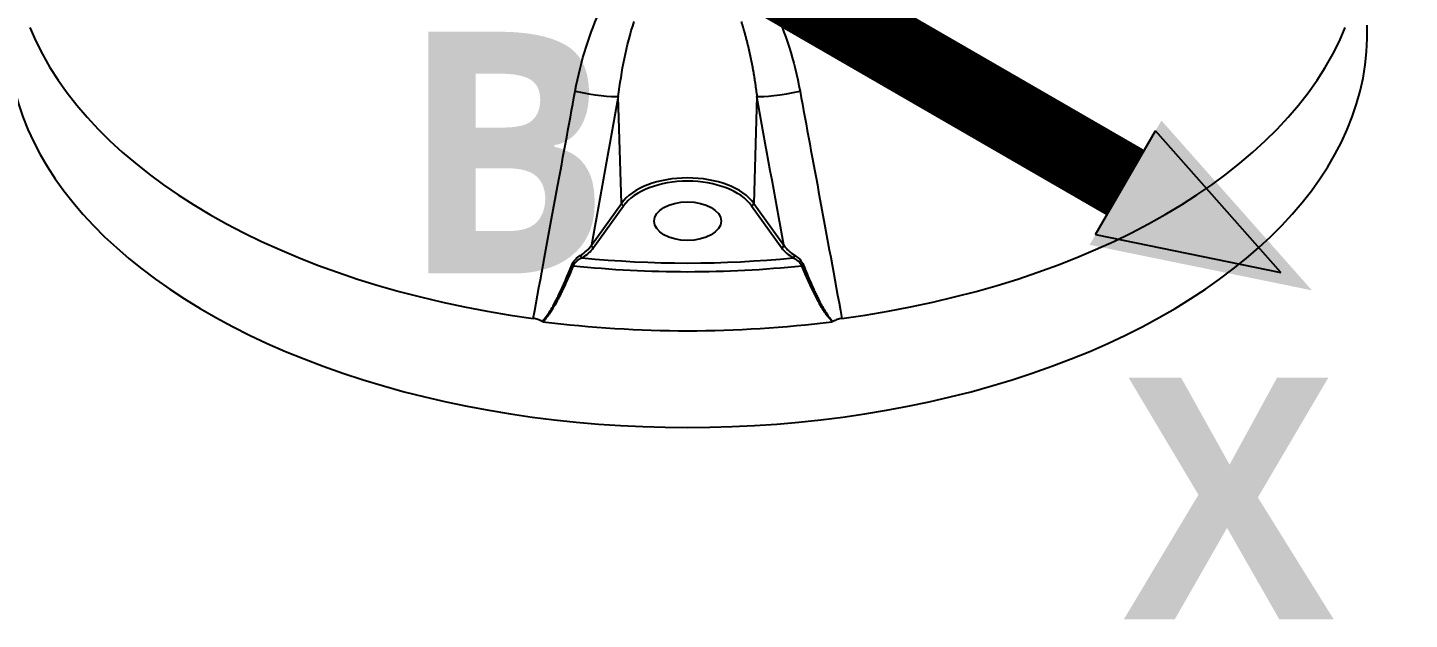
# Model space of a CAD drawing. Header units: millimetres. Extents: x 0 to 4378, y 0 to 2376.
# Drawn here: x 2624.8 to 2800.5, y 1009.6 to 1084.8 of the extents above; entities that cross this region are included whole.
import ezdxf

# ---------------------------------------------------------------- set-up
doc = ezdxf.new("R2010")
doc.units = ezdxf.units.MM
doc.header["$LTSCALE"] = 0.2
for name, color, linetype in [('01_Object Line', 4, 'Continuous'), ('07_Special Line2', 76, 'Continuous'), ('12_Before Rev.Num.', 5, 'Continuous')]:
    doc.layers.add(name, color=color, linetype=linetype)
doc.layers.add('14_Mark', color=7, linetype='Continuous', true_color=0xe03c31)
doc.styles.add('Rainbow-5.0 Style', font='malgunsl.ttf')

# ---------------------------------------------------------------- blocks, each defined once
blk = doc.blocks.new('Blk$A32R2-0W24N')
for p, q in [((-8.414395292311383, 28.47368417723919), (-8.814036798634334, 42.0570765821758)), ((8.814036793886771, 42.0570765821758), (8.414395287562002, 28.47368417723919)), ((-12.22551783457311, 23.16072304556292), (-8.414418761907655, 28.4744818840627)), ((-11.94844910661777, 22.8559258709065), (-8.137302669878409, 28.16808032709378)), ((8.137302665129027, 28.16808032709378), (11.94844910186657, 22.85592587091378)), ((8.414418757160092, 28.4744818840627), (12.22551782983101, 23.16072304556656)), ((-12.62222226682206, 22.12920627877611), (-12.62221488950672, 22.12920228258736))]:
    blk.add_line(p, q)
for centre, major_axis, ratio, start_param, end_param in [((-2.384695108048618e-09, 49.90047525356931), (-86.43015846101655, 3.122502256758252e-16), 0.5773502691896263, 6.258490084264037, 9.449473183684935), ((-2.382876118645072e-09, 62.14187100545678), (-85.90660579762077, 2.622901895676932e-14), 0.5773502691896258, 0.230466859376719, 1.340329467418476), ((9.713403414934874e-10, 62.14187100997515), (85.9066057923628, -6.874520952493413e-09), 0.5773502692629636, 4.942855839781838, 6.052718447893233), ((-13.43185209942203, 43.0545433583975), (4.920273939583026, -0.8893331963937035), 0.0973810994046341, 4.552964777433576, 5.947909238958736), ((13.43185208427894, 43.05454335471586), (-4.920273923563015, -0.8893331934986579), 0.09738109940458321, 0.3352760654929003, 1.730220532474224), ((-2.384695108048618e-09, 53.98295815820893), (29.76099240088192, -1.249000902703301e-15), 0.5773502691896263, 4.384012489279017, 4.38401703997476), ((-2.384695108048618e-09, 53.98295815820893), (29.76099240088192, -6.869504964868157e-15), 0.5773502691896263, 5.040760920795303, 5.040765471491112), ((-2.373781171627343e-09, 26.46061136430581), (9.107650136216236, -2.498001805406603e-15), 0.5773502691896266, 0.3926990710761984, 2.748893582513861), ((-2.375600161030889e-09, 26.22207440666534), (-8.807752938724715, 6.245004513516506e-16), 0.5773502691896262, 3.534291735288631, 5.890486225480964), ((-8.137302669878409, 28.41302930137317), (0.2437559760206719, -0.1748800278882919), 0.7543444794846167, 3.660559380251842, 5.208447841534079), ((8.137302665127208, 28.41302930137317), (-0.2437559760205778, -0.1748800278884231), 0.7543444794844988, 1.074737465649712, 2.622625926926755), ((-37.78234540637277, 34.07969892650362), (25.94122224598732, -10.19850776117642), 0.3543858384588673, 6.023251974517366, 6.200976500949261), ((-38.41007799782528, 33.84711518605036), (26.88857348563472, -10.1991582316557), 0.3423002143906947, 6.012411176347794, 6.192450560478503), ((-11.94844910662505, 23.10087484524411), (-0.2437559760721342, 0.1748800279252829), 0.7543444794853392, 0.5222398812473728, 2.066855187985267), ((11.94844910186657, 23.10087484525138), (-0.2437559760824393, -0.1748800279312767), 0.7543444794860412, 1.074737465646745, 2.619352767616569), ((38.4101846293961, 33.84712774318177), (26.88868148763825, 10.19918060780373), 0.3422989241448549, 3.232327664573672, 3.412366686946525), ((-13.43502180899668, 21.80265260615124), (0.150844987281357, -0.2593099059246709), 0.5795213090696585, 4.172419819941635, 5.495887651302267), ((-2.386514097452164e-09, 67.04690345304698), (-79.92684109452108, -6.245004513516506e-15), 0.5773502691896262, 1.401903013048487, 1.739689640979192), ((13.43502364685446, 21.80265932650946), (-0.1508484756951517, -0.2593159026754257), 0.5795213090472541, 0.7872890021236625, 2.110740948576105), ((-14.5849401745545, 20.58641709733274), (-0.2784450308377894, 0.1116618323391968), 0.03256216186591625, 0.994857969163121, 1.732440882019413), ((-2.386514097452164e-09, 66.60940941002627), (-81.07590775922245, 3.747002708109904e-15), 0.5773502691896263, 1.390436134409626, 1.751156519180492), ((14.5849401698033, 20.58641709734729), (0.2784450308247523, 0.1116618323719173), 0.03256216188703734, 4.550744425167198, 5.28832733800809), ((-2.384695108048618e-09, 61.89871787867742), (-85.91700522227747, 6.994405055138487e-14), 0.5773502691896256, 1.355009914892529, 1.786582738697549)]:
    blk.add_ellipse(centre, major_axis=major_axis, ratio=ratio, start_param=start_param, end_param=end_param)
blk.add_ellipse((-2.373781171627343e-09, 26.22207440666534), major_axis=(-4.250000000000003, 4.683753385137379e-16), ratio=0.5773502691896263)
for points in [[(-14.2984503000298, 42.7226591497747), (-13.55769737474657, 46.71139490167843), (-12.43526436095635, 50.1963324463286), (-11.00569647437624, 53.21087081790756)], [(11.00569646962686, 53.2108708179112), (12.43526463737544, 50.19633185345447), (13.55769767876518, 46.71139431658594), (14.29845029528224, 42.7226591497747)], [(-8.814036803203635, 42.05707673848519), (-8.410842829263856, 45.32803266421251), (-7.781954639973264, 48.52892258610882), (-6.80519409637418, 51.59189692773361)], [(-19.62382325492581, 13.85505278395431), (-17.67761123848686, 24.46277215896407), (-15.90251703646391, 34.08523090345989), (-14.2984503000298, 42.7226591497747)], [(14.29845029528224, 42.7226591497747), (15.90251703268586, 34.08523089799928), (17.67761123486707, 24.46277215353257), (19.62382325018189, 13.85505278396158)], [(-8.814044053495309, 42.05703663061286), (-9.952690009478829, 35.75816404361103), (-11.08966949804017, 29.4594078470036), (-12.2255179892345, 23.16072282992536)], [(12.22551798475797, 23.16072282999085), (11.0896694932926, 29.4594078470036), (9.952690004731267, 35.75816404361103), (8.81404404876048, 42.05703663061286)], [(-13.00596556469827, 22.31692339495203), (-13.00561472470872, 22.31676888960646), (-13.00526389119477, 22.31661434349735), (-13.00491306418189, 22.31645975661377)], [(13.00491261972275, 22.31645956591092), (13.00528636906529, 22.31662425326067), (13.0056601258475, 22.31678889436444), (13.00603389003663, 22.31695348922949)], [(13.43502364687083, 21.55771035222278), (13.83570582838001, 21.36241104462533), (14.32626276686096, 21.03328045114904), (14.54371534987149, 20.5594974928681)]]:
    blk.add_open_spline(points, degree=3)
blk.add_rational_spline([(6.805194091644807, 51.59189692774089), (7.781954635260263, 48.52892258609063), (8.410842824407155, 45.32803266429983), (8.814036798468806, 42.05707673848519)], [1.00000000000172, 1.00000000000216, 1.00000000000263, 1.00000000000313], degree=3)
for points, knots in [([(12.22551798475797, 23.16072282999085), (12.27477976626142, 23.08917868269054), (12.34300120116677, 22.99453249578801), (12.53660144798778, 22.76276740202957), (12.6815661274577, 22.60764227571053), (13.12836868005979, 22.19607620239185), (13.42017150692482, 21.99739751357993), (13.64147307435996, 21.86098735775158)], [0, 0, 0, 0, 0.25, 0.25, 0.5, 0.5, 0.9999999896859209, 0.9999999896859209, 0.9999999896859209, 0.9999999896859209]), ([(-14.73963687227297, 20.63962645387437), (-14.6390018828024, 20.89883905815077), (-14.44819807029489, 21.16761378122101), (-14.25580817997979, 21.36755722107046), (-14.0634182896647, 21.56750066091627), (-13.85307612810357, 21.73054261683865), (-13.64147307910571, 21.86098735775158)], [0, 0, 0, 0, 0.5, 0.5, 0.5, 1, 1, 1, 1]), ([(-13.43502365161658, 21.55771035221915), (-13.44428667708053, 21.553195396089), (-13.63842157321415, 21.45479089783839), (-13.76701867172414, 21.3729330585702), (-13.83131722097824, 21.33200413893792), (-13.88792803000251, 21.29278074144895), (-13.93681741732871, 21.25697327288071), (-13.98570680465491, 21.22116580431612), (-14.00268910915838, 21.20889888179954), (-14.06036625449815, 21.16089578044193), (-14.29107483585904, 20.96888337501514), (-14.45272415666477, 20.75774794951576), (-14.54371535461541, 20.5594974928681)], [0, 0, 0, 0, 0.250000000000002, 0.250000000000002, 0.250000000000002, 0.375000000000003, 0.375000000000003, 0.375000000000003, 0.500000000000003, 0.500000000000003, 0.500000000000003, 1, 1, 1, 1]), ([(13.64147307435996, 21.86098735775158), (13.85181082143754, 21.73132260096099), (14.03384034735063, 21.59766556991963), (14.25349450560134, 21.37003004155849), (14.47314866385204, 21.14239451319372), (14.63857255966832, 20.89994491628386), (14.73963686752541, 20.63962645387801)], [0, 0, 0, 0, 0.5, 0.5, 0.5, 1, 1, 1, 1]), ([(-18.48774016907555, 13.47299286225461), (-18.13822992673886, 13.84496657248383), (-17.79792120365892, 14.29201238683163), (-17.47126910971929, 14.81290915547288), (-17.41480096547093, 14.90295625578801), (-17.3633391642179, 14.98784185023396), (-17.31408404936519, 15.07080191974819), (-17.22087577505226, 15.22779200981313), (-17.13598179572909, 15.37840217773191), (-17.04356848604584, 15.54700003909238), (-16.90232015376932, 15.80469199735671), (-16.75195112290567, 16.0923900539201), (-16.59136081657016, 16.40948943529656), (-16.51297555663768, 16.56426787741293), (-16.43536581615626, 16.72095649613766), (-16.35831870057882, 16.8794275533146), (-15.80397058171911, 18.01961472033872), (-15.27558370945735, 19.25914398689929), (-14.73963687233299, 20.63962645371794)], [2.455419299477256e-10, 2.455419299477256e-10, 2.455419299477256e-10, 2.455419299477256e-10, 0.250000000000006, 0.250000000000006, 0.250000000000006, 0.2932173444173274, 0.2932173444173274, 0.2932173444173274, 0.375000000000007, 0.375000000000007, 0.375000000000007, 0.500000000000008, 0.500000000000008, 0.500000000000008, 0.5610133806648235, 0.5610133806648235, 0.5610133806648235, 1, 1, 1, 1]), ([(-14.54371535461541, 20.55949749286447), (-14.86573415238308, 19.75483488701138), (-15.18777557444082, 18.99852778216882), (-15.50909669893736, 18.29053863234731), (-15.66975726118471, 17.93654405744019), (-15.83023786871854, 17.5946291123546), (-15.99044830475395, 17.26479100749566), (-16.06584420307263, 17.10956741013069), (-16.1411879588959, 16.95700691133607), (-16.2164481908876, 16.80714316327067), (-16.22114903670081, 16.79778249092124), (-16.2258498199626, 16.78843188996689), (-16.23055056047087, 16.77909142254794), (-16.31050984705143, 16.62021068673494), (-16.37578597758329, 16.49232430771372), (-16.47018141428816, 16.31150580995018), (-16.74021078566875, 15.79425299573995), (-16.98035003204131, 15.36865251472045), (-17.20702339702984, 15.0036493186999), (-17.2973071270153, 14.85826898257073), (-17.38501314794121, 14.72195484331314), (-17.47202410747195, 14.59335942436883), (-17.62475783352056, 14.36763087713189), (-17.74397535919707, 14.20212241519766), (-17.89372604634991, 14.01400731884132), (-18.04347655470883, 13.82589244708288), (-18.21088829764085, 13.63613612239715), (-18.39617680315496, 13.44491788560117)], [0, 0, 0, 0, 0.250000000000004, 0.250000000000004, 0.250000000000004, 0.375000000000006, 0.375000000000006, 0.375000000000006, 0.433825676549421, 0.433825676549421, 0.433825676549421, 0.437500000000006, 0.437500000000006, 0.437500000000006, 0.500000000000005, 0.500000000000005, 0.500000000000005, 0.6787886819572461, 0.6787886819572461, 0.6787886819572461, 0.750000000000003, 0.750000000000003, 0.750000000000003, 0.875000000000001, 0.875000000000001, 0.875000000000001, 0.9999998507561865, 0.9999998507561865, 0.9999998507561865, 0.9999998507561865]), ([(18.39617679841103, 13.44491788560481), (18.20380046153878, 13.64345079417399), (18.01613328457097, 13.86009871980059), (17.83329588345805, 14.09481683229387), (17.7418770777731, 14.21217602350225), (17.65166664183562, 14.33405366200896), (17.5626696989857, 14.4604399113523), (17.47367275613578, 14.58682616068836), (17.36449758074741, 14.75142333583062), (17.29938627183219, 14.85315660073684), (17.26864194993323, 14.90119311384478), (17.23731033968579, 14.95102145587589), (17.20535329517588, 15.00259922967598), (17.10195103634578, 15.16948757615319), (16.99266326900215, 15.35541788648334), (16.87724143959531, 15.55996614448668), (16.72614785038968, 15.8277311818747), (16.54770909524814, 16.16080013025203), (16.39353802492406, 16.45990321323916), (16.33463221844431, 16.57418475962186), (16.27576890943237, 16.69004028644122), (16.21690868661062, 16.80737559143017), (15.65956184299284, 17.91842238580284), (15.09993873475833, 19.16960298538834), (14.54371534987149, 20.5594974928681)], [1.437453417359733e-07, 1.437453417359733e-07, 1.437453417359733e-07, 1.437453417359733e-07, 0.125000000000004, 0.125000000000004, 0.125000000000004, 0.187500000000006, 0.187500000000006, 0.187500000000006, 0.250000000000008, 0.250000000000008, 0.250000000000008, 0.2795113114870848, 0.2795113114870848, 0.2795113114870848, 0.375000000000007, 0.375000000000007, 0.375000000000007, 0.500000000000006, 0.500000000000006, 0.500000000000006, 0.5477601004818883, 0.5477601004818883, 0.5477601004818883, 1, 1, 1, 1]), ([(14.73963686758361, 20.63962645373249), (15.04565977801394, 19.85137800624216), (15.34959049820463, 19.10815157864999), (15.65412023928548, 18.41156021510324), (15.80638510982681, 18.06326453332804), (15.95875591264485, 17.72662499276339), (16.11119054742448, 17.40175048927631), (16.18956031493872, 17.23472585379204), (16.27461126123853, 17.05673811655652), (16.3603300426239, 16.88046272751671), (16.441340237845, 16.71387025561853), (16.52304097064189, 16.54867286821536), (16.59982876180948, 16.39551594078875), (16.8583075561728, 15.87996760496389), (17.06934271117643, 15.47896715891693), (17.31313783943733, 15.07020981278038), (17.36746447364203, 14.97912345276563), (17.42333106139813, 14.88751300409058), (17.48202848544133, 14.79434399880847), (17.80413530738224, 14.28307161020348), (18.14082013210282, 13.84220925226691), (18.48774016432799, 13.47299286225461)], [0, 0, 0, 0, 0.249999999999999, 0.249999999999999, 0.249999999999999, 0.374999999999998, 0.374999999999998, 0.374999999999998, 0.4392650599270913, 0.4392650599270913, 0.4392650599270913, 0.499999999999997, 0.499999999999997, 0.499999999999997, 0.7044425793038164, 0.7044425793038164, 0.7044425793038164, 0.749999999999998, 0.749999999999998, 0.749999999999998, 0.9999999997525865, 0.9999999997525865, 0.9999999997525865, 0.9999999997525865]), ([(-18.48774016907555, 13.47299286225461), (-18.66446943877236, 13.56929269973989), (-18.84880689977217, 13.65153080189339), (-19.2312435353615, 13.7815785839739), (-19.42673082779584, 13.82835338591758), (-19.62382327017258, 13.85505290790388)], [-0.1212578700926009, -0.1212578700926009, -0.1212578700926009, -0.1212578700926009, -0.06073354852126558, -0.06073354852126558, -1.218595465356348e-08, -1.218595465356348e-08, -1.218595465356348e-08, -1.218595465356348e-08]), ([(-18.39617695342895, 13.44491965085763), (-18.41266027008169, 13.44701317920772), (-18.4292124278727, 13.45035824275692), (-18.46000011105752, 13.45980016226895), (-18.47429242496764, 13.46562625322258), (-18.48774016907555, 13.47299286225461)], [-0.009677244761849136, -0.009677244761849136, -0.009677244761849136, -0.009677244761849136, -0.004619380211723328, -0.004619380211723328, -3.186487057143837e-06, -3.186487057143837e-06, -3.186487057143837e-06, -3.186487057143837e-06]), ([(18.48774016432799, 13.47299286225461), (18.47429387300144, 13.46562705130054), (18.46000319290033, 13.45980142027111), (18.42921568186648, 13.45035890097643), (18.41266188547343, 13.44701338498271), (18.39617694868502, 13.44491965085763)], [-0.009683736148161547, -0.009683736148161547, -0.009683736148161547, -0.009683736148161547, -0.005063892399701165, -0.005063892399701165, -9.827163380622657e-07, -9.827163380622657e-07, -9.827163380622657e-07, -9.827163380622657e-07]), ([(19.62382326542865, 13.85505290790752), (19.42718654731652, 13.82841512151936), (19.2321439680818, 13.78179419761), (18.84965937110974, 13.6519107509921), (18.66487877603868, 13.56951699946512), (18.48774016432799, 13.47299286225461)], [-0.1213984384572047, -0.1213984384572047, -0.1213984384572047, -0.1213984384572047, -0.06074723058159407, -0.06074723058159407, -2.43663605622521e-05, -2.43663605622521e-05, -2.43663605622521e-05, -2.43663605622521e-05])]:
    blk.add_open_spline(points, degree=3, knots=knots)
blk = doc.blocks.new('Blk$A46N0-6W24B')
h = blk.add_hatch(color=256)
h.dxf.hatch_style = 1
h.paths.add_polyline_path([(4.063017908632901, -0.1894029795744245, 1), (-5.936982091367554, -0.1894029795744245, 1)])
at = {"layer": '07_Special Line2'}
blk.add_hatch(color=256, dxfattribs=at).paths.add_polyline_path([(41.63336265705811, 24.38859702042191), (26.9113045007075, 21.37594973920659), (31.66330450070745, 13.14524430163965)])
at = {"layer": '12_Before Rev.Num.'}
blk.add_hatch(color=256, dxfattribs=at).paths.add_polyline_path([(-0.936982091367554, 48.96659702042007), (-5.688982091367052, 34.71059702042066), (3.815017908633308, 34.71059702042066)])
at = {"layer": '14_Mark'}
blk.add_hatch(color=256, dxfattribs=at).paths.add_polyline_path([(41.63336265705539, -24.76740297957394), (31.66330450070609, -13.52405026078986), (26.91130450070659, -21.7547556983568)])
blk.add_circle((-0.936982091367554, -0.1894029795744245), 4.999999999999999)
at = {"layer": '07_Special Line2'}
for p, q in [((39.57568629766956, 23.20059702042636), (27.30730450071223, 20.69005761941298)), ((31.26730450071091, 13.83113642144053), (39.57568629766956, 23.20059702042636)), ((31.26730450071091, 13.83113642144053), (27.30730450071223, 20.69005761941298))]:
    blk.add_line(p, q, dxfattribs=at)
at = {"layer": '07_Special Line2', "const_width": 4.999999999999999}
blk.add_lwpolyline([(29.28730450071043, 17.26059702042676), (-0.936982091367554, -0.1894029795739698)], dxfattribs=at)
at = {"layer": '12_Before Rev.Num.'}
for p, q in [((-0.936982091367554, 46.59059702042623), (-4.896982091367136, 34.71059702042703)), ((3.023017908633847, 34.71059702042703), (-0.936982091367554, 46.59059702042623)), ((3.023017908633847, 34.71059702042703), (-4.896982091367136, 34.71059702042703))]:
    blk.add_line(p, q, dxfattribs=at)
at = {"layer": '12_Before Rev.Num.', "const_width": 4.999999999999999}
blk.add_lwpolyline([(-0.936982091367554, 34.71059702042703), (-0.936982091367554, -0.1894029795744245)], dxfattribs=at)
at = {"layer": '14_Mark'}
for p, q in [((27.30730450071223, -21.06886357856183), (31.26730450071091, -14.20994238058893)), ((39.57568629766956, -23.5794029795743), (31.26730450071091, -14.20994238058893)), ((27.30730450071223, -21.06886357856183), (39.57568629766956, -23.5794029795743))]:
    blk.add_line(p, q, dxfattribs=at)
at = {"layer": '14_Mark', "const_width": 4.999999999999999}
blk.add_lwpolyline([(29.28730450071134, -17.63940297957515), (-0.936982091367554, -0.1894029795744245)], dxfattribs=at)
at = {"insert": (-18.7763246532254, -15.64874045190982), "char_height": 16, "attachment_point": 4, "style": 'Rainbow-5.0 Style'}
blk.add_mtext('{\\fMalgun Gothic Semilight|b1|i0|c129|p50;B}', dxfattribs=at)
at = {"layer": '07_Special Line2', "insert": (35.08044783989999, 4.127631453307458), "char_height": 16, "attachment_point": 4, "style": 'Rainbow-5.0 Style'}
blk.add_mtext('{\\fMalgun Gothic Semilight|b1|i0|c129|p50;Y}', dxfattribs=at)
at = {"layer": '12_Before Rev.Num.', "insert": (-21.52401248497927, 35.53575010814939), "char_height": 16, "attachment_point": 4, "style": 'Rainbow-5.0 Style'}
blk.add_mtext('{\\fMalgun Gothic Semilight|b1|i0|c129|p50;Z}', dxfattribs=at)
at = {"layer": '14_Mark', "insert": (29.17398102961079, -38.5433293377564), "char_height": 16, "attachment_point": 4, "style": 'Rainbow-5.0 Style'}
blk.add_mtext('{\\fMalgun Gothic Semilight|b1|i0|c129|p50;X}', dxfattribs=at)

msp = doc.modelspace()

# ---------------------------------------------------------------- block references
at = {"xscale": 1.92, "yscale": 1.92, "zscale": 1.92}
msp.add_blockref('Blk$A46N0-6W24B', (2708.215285844453, 1098.999435537109), dxfattribs=at)
at = {"layer": '01_Object Line'}
msp.add_blockref('Blk$A32R2-0W24N', (2708.753027773542, 1034.021405449555), dxfattribs=at)

doc.saveas('drawing.dxf')
